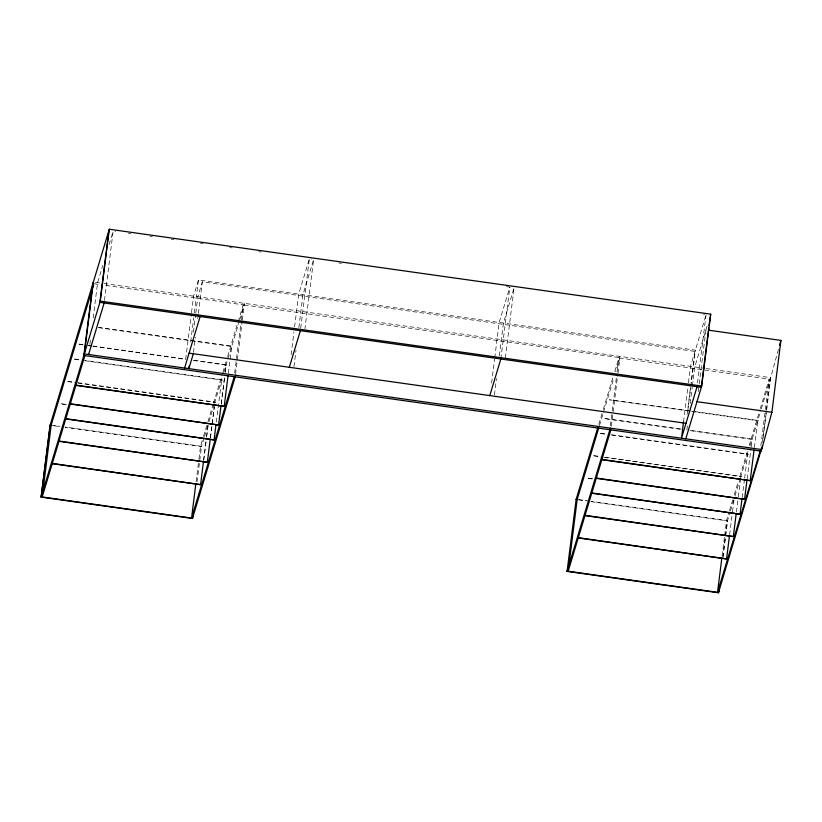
<?xml version="1.0" encoding="UTF-8"?>
<svg xmlns="http://www.w3.org/2000/svg" width="822" height="822" viewBox="0 0 822 822"><rect width="100%" height="100%" fill="white"/><g stroke="black" fill="none" stroke-linecap="round" stroke-linejoin="round"><path stroke-width="0.62" stroke-dasharray="4.11 3.08" d="M89.865 344.408L90.656 338.099M93.184 317.929L97.602 282.624L102.791 265.444M104.466 300.451L113.159 231.105L115.686 231.465M185.68 359.214L191.372 313.829M191.526 312.565L193.581 296.177L198.462 279.994L695.391 350.172L690.963 385.477M190.725 341.777L193.725 317.826M194.362 312.781L198.462 279.994M193.417 332.078L195.626 314.425M195.79 313.172L197.845 296.773L202.346 281.864L695.001 351.436L691.055 382.96M193.499 352.474L195.389 337.349M197.763 318.433L198.236 314.651M198.39 313.388L202.346 281.864M196.129 481.476L198.811 460.043M198.965 458.779L200.547 446.171L203.147 437.571M197.033 481.918L201.554 446.315L65.123 427.05M203.62 460.443L206.014 441.322M206.651 436.225L208.089 424.758L205.551 424.399M203.702 460.145L206.414 438.475M206.579 437.201L208.017 425.734M210.37 438.075L214.203 407.486M210.453 437.777L214.604 404.64M216.32 422.076L221.683 379.733L84.738 360.385M221.303 403.345L224.653 376.589M225.29 371.482L226.091 365.112M221.231 404.321L224.581 377.565M225.228 372.458L226.184 364.814L193.211 360.159M228.372 373.239L231.814 346.175L98.671 327.382M234.702 372.911L241.175 321.207M241.329 319.953L243.23 304.818L238.77 319.573M235.544 374.308L242.171 321.351M242.336 320.087L244.226 304.962L101.466 284.802M291.122 354.672L293.968 331.975M294.595 326.93L298.705 294.153L309.37 258.817L311.497 259.115M293.957 366.622L296.012 350.234M298.859 327.536L302.958 294.749L313.634 259.413L304.941 328.759M300.688 328.163L309.37 258.817M491.597 382.98L494.597 359.029M494.752 357.765L499.17 322.46L509.846 287.125L506.044 286.59M494.433 394.93L496.488 378.541M499.324 355.844L503.434 323.067L514.099 287.721L505.098 359.594M500.845 358.998L509.846 287.125M610.335 425.95L612.071 412.079M612.226 410.825L616.49 376.784M617.127 371.739L618.863 357.868L770.214 379.24L766.433 409.5M611.332 426.094L617.815 374.4M617.969 373.137L619.86 358.012L615.781 371.534M683.555 421.83L687.819 387.789M688.446 382.744L690.501 366.355L706.057 314.836L703.519 314.477M687.11 414.483L690.901 384.223M687.808 410.692L690.809 386.741M686.863 429.998L687.654 423.69M690.182 403.52L692.237 387.131M692.391 385.867L694.765 366.951L707.783 323.827M697.529 382.918L706.057 314.836M698.238 391.601L699.019 385.302M699.183 384.038L705.975 329.817M722.117 555.764L724.48 536.848M724.644 535.584L726.535 520.46L729.135 511.849M722.867 557.46L725.394 537.29M725.559 536.026L727.449 520.891L730.142 511.993M722.959 557.162L725.487 536.992M725.641 535.728L727.542 520.593L591.11 501.328M729.607 534.721L732.474 511.787M732.566 511.49L734.169 498.738M736.45 512.055L738.207 498.04M738.362 496.765L740.828 476.678M742.153 497.639L744.475 479.493M744.64 478.219L747.671 454.011L610.736 434.674M747.136 478.897L751.051 448.021M751.123 447.045L752.171 439.102L690.038 430.327M754.36 447.517L757.802 420.463L691.867 411.144M760.843 445.925L765.272 410.62M765.426 409.356L769.217 379.096L760.309 408.596M762.323 442.287L766.268 410.764M763.114 438.198L770.687 377.678L778.927 347.614M109.09 244.596L113.159 231.105M203.517 436.338L207.596 422.816M207.966 421.594L213.165 404.383M213.535 403.15L222.443 373.65M222.813 372.428L227.273 357.673M227.643 356.44L238.401 320.796M204.144 437.715L201.462 446.613L65.236 427.378M204.524 436.482L208.603 422.96M208.973 421.737L214.172 404.527M214.542 403.294L222.33 377.483M223.82 372.561L239.408 320.94M239.777 319.707L244.699 303.39M598.827 424.244L602.906 410.723M603.276 409.49L613.294 376.301M614.784 371.39L619.336 356.296M599.454 425.611L603.163 413.322M603.533 412.089L613.931 377.678M729.504 510.626L732.844 499.56M734.334 494.639L738.413 481.127M739.903 476.205L747.321 451.617M749.181 445.473L759.939 409.829M730.511 510.76L734.591 497.238M734.96 496.015L740.16 478.805M740.53 477.572L748.698 450.538M750.178 445.616L760.946 409.973M761.316 408.74L770.687 377.678L706.149 368.564M128.345 233.253L130.883 233.602M149.871 236.284L152.399 236.644M171.387 239.325L173.925 239.685M200.506 243.435L203.034 243.795M229.615 247.545L232.153 247.905M258.735 251.666L261.262 252.015M338.952 262.989L341.479 263.348M95.475 282.316L102.658 283.333M103.921 283.508L704.886 368.379M244.226 304.962L618.956 357.57M93.872 283.724L100.202 284.618M690.603 410.969L609.359 399.811L690.511 411.267M98.589 327.68L232.718 346.617M691.775 411.452L758.716 420.895M79.097 344.048L82.909 344.582M87.975 345.302L91.776 345.836M93.05 346.021L184.344 358.906M681.171 429.074L603.728 418.449L681.078 429.372M79.015 344.346L82.817 344.88M87.882 345.6L91.694 346.134M92.958 346.319L185.515 359.389M193.129 360.457L227.098 365.256M689.956 430.625L753.086 439.534M74.597 358.957L79.672 359.676M600.584 433.235L605.66 433.954M74.504 359.255L79.58 359.974M84.656 360.683L222.598 380.165M600.502 433.533L606.842 434.437M611.907 435.146L748.585 454.453M67.846 381.326L76.723 382.579M77.987 382.754L214.932 402.092M593.833 455.604L600.173 456.498M605.249 457.217L740.92 476.38M67.753 381.624L76.631 382.877M77.895 383.052L215.837 402.533M593.741 455.902L602.618 457.155M603.893 457.34L741.834 476.811M61.095 403.694L66.161 404.403M588.347 478.147L593.422 478.866M62.267 404.167L67.342 404.886M588.264 478.445L593.33 479.164M51.2 425.087L60.057 426.33M578.452 499.54L589.847 501.153M53.892 425.775L60.191 426.669M578.616 499.879L586.189 500.947M591.234 501.656L727.449 520.891"/><path stroke-width="1.23" d="M235.698 375.264L192.461 518.487L41.1 497.115L50.101 425.241L109.285 229.235L710.701 314.168L701.7 386.042L685.764 438.825M93.133 286.19L51.2 425.087L42.189 496.95L84.871 355.597M92.876 283.58L83.865 355.453L761.213 451.114L761.686 447.332M93.348 282.018L84.337 353.892L761.686 449.542L771.899 412.274L780.9 340.4L708.513 330.177M108.894 230.499L99.894 302.373L701.31 387.306L708.739 328.04M41.1 497.115L100.274 301.109L109.285 229.235M189.152 366.129L188.834 368.646L193.334 353.737M195.811 484.004L191.547 518.045L234.219 376.692M192.461 518.487L193.016 514.408M52.228 463.7L200.578 484.651L203.455 461.717M58.989 441.332L207.339 462.283L210.206 439.349M65.739 418.973L214.09 439.914L216.001 424.625M70.24 404.054L218.59 425.005L220.984 405.893M75.871 385.415L224.221 406.366L228.043 375.788M762.004 447.024L718.449 592.765L567.088 571.393L576.181 499.221L577.188 499.365L598.714 428.067M577.188 499.365L568.187 571.239L610.859 429.875M683.555 421.83L681.5 438.218L697.056 386.7M709.057 325.522L710.701 314.168M721.798 558.282L717.534 592.323L760.216 450.97M718.449 592.765L719.075 587.72M719.014 588.686L718.541 592.467L567.18 571.095M578.226 537.978L726.576 558.929L729.443 535.995M584.976 515.62L733.327 536.571L736.193 513.627M591.727 493.251L740.077 514.202L741.989 498.913M596.227 478.342L744.578 499.293L746.972 480.171M601.858 459.704L750.209 480.654L754.041 450.066M779.585 345.209L780.9 340.4M88.601 354.488L104.158 302.969M184.58 368.04L200.126 316.532M200.578 484.651L52.32 463.403M207.339 462.283L59.071 441.034M214.09 439.914L65.832 418.665M218.59 425.005L70.332 403.756M224.221 406.366L75.953 385.117M289.313 367.29L300.369 330.68M489.789 395.598L500.845 358.998M576.099 499.519L597.707 427.933M567.088 571.393L610.335 428.17M726.576 558.929L578.308 537.68M733.327 536.571L585.069 515.322M740.077 514.202L591.819 492.953M744.578 499.293L596.32 478.044M750.209 480.654L601.951 459.406M100.274 301.109L701.7 386.042M696.974 401.691L771.899 412.274M189.081 353.131L686 423.309M51.2 425.087L50.193 424.943L41.192 496.807L192.543 518.189"/></g></svg>
